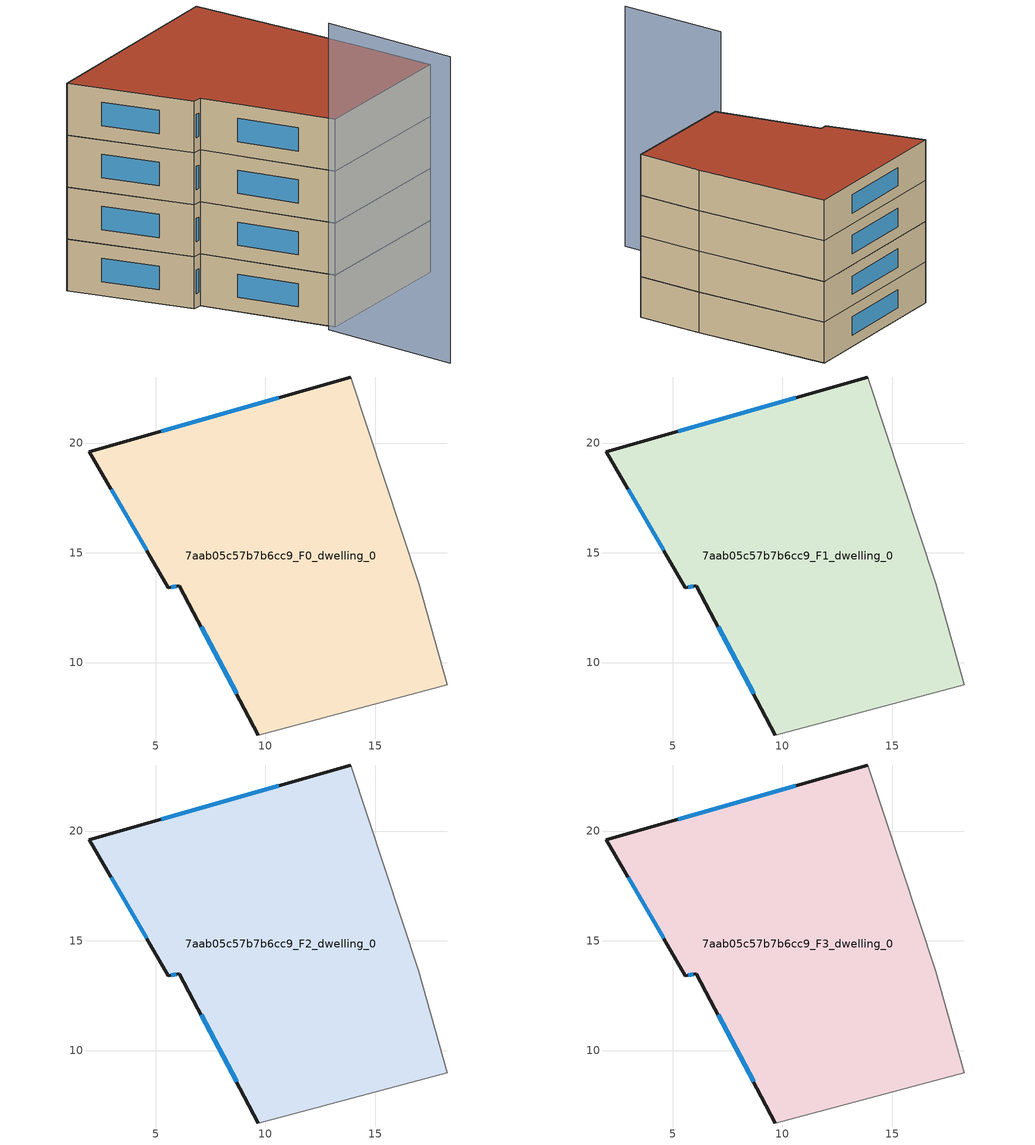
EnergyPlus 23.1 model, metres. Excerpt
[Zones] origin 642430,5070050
7aab05c57b7b6cc9_F0_dwelling_0
 floor ground (EU_floor_Construction): 18.29,9 16.98,13.6 13.89,23.01 1.98,19.61 5.58,13.41 6.08,13.5 9.68,6.7 z0
 wall outside (EU_wall_Construction): 9.68,6.7 6.08,13.5 5.58,13.41 1.98,19.61 13.89,23.01 z0:3
 wall adiabatic (EU_wall_Construction): 13.89,23.01 16.98,13.6 18.29,9 9.68,6.7 z0:3
 window (EU_Window_Construction): 8.69,8.57 7.07,11.63 / 5.94,13.48 5.71,13.43 / 4.59,15.11 2.97,17.9 / 5.25,20.55 10.61,22.07 z0.83:2.17
7aab05c57b7b6cc9_F1_dwelling_0
 floor to 7aab05c57b7b6cc9_F0_dwelling_0 (EU_floor_Construction): 18.28,9 16.98,13.6 13.89,23.01 1.98,19.61 5.58,13.41 6.08,13.5 9.68,6.7 z3
 wall outside (EU_wall_Construction): 9.68,6.7 6.08,13.5 5.58,13.41 1.98,19.61 13.89,23.01 z3:6
 wall adiabatic (EU_wall_Construction): 13.89,23.01 16.98,13.6 18.29,9 9.68,6.7 z3:6
 window (EU_Window_Construction): 8.69,8.57 7.07,11.63 / 5.94,13.48 5.71,13.43 / 4.59,15.11 2.97,17.9 / 5.25,20.55 10.61,22.07 z3.83:5.17
7aab05c57b7b6cc9_F2_dwelling_0
 floor to 7aab05c57b7b6cc9_F1_dwelling_0 (EU_floor_Construction): 18.28,9 16.98,13.6 13.89,23.01 1.98,19.61 5.58,13.41 6.08,13.5 9.68,6.7 z6
 wall outside (EU_wall_Construction): 9.68,6.7 6.08,13.5 5.58,13.41 1.98,19.61 13.89,23.01 z6:9
 wall adiabatic (EU_wall_Construction): 13.89,23.01 16.98,13.6 18.29,9 9.68,6.7 z6:9
 window (EU_Window_Construction): 8.69,8.57 7.07,11.63 / 5.94,13.48 5.71,13.43 / 4.59,15.11 2.97,17.9 / 5.25,20.55 10.61,22.07 z6.83:8.17
7aab05c57b7b6cc9_F3_dwelling_0
 floor to 7aab05c57b7b6cc9_F2_dwelling_0 (EU_floor_Construction): 18.28,9 16.98,13.6 13.89,23.01 1.98,19.61 5.58,13.41 6.08,13.5 9.68,6.7 z9
 wall outside (EU_wall_Construction): 9.68,6.7 6.08,13.5 5.58,13.41 1.98,19.61 13.89,23.01 z9:12
 wall adiabatic (EU_wall_Construction): 13.89,23.01 16.98,13.6 18.29,9 9.68,6.7 z9:12
 window (EU_Window_Construction): 8.69,8.57 7.07,11.63 / 5.94,13.48 5.71,13.43 / 4.59,15.11 2.97,17.9 / 5.25,20.55 10.61,22.07 z9.83:11.17
 roof outside (EU_roof_Construction): 13.89,23.01 16.98,13.6 18.29,9 9.68,6.7 6.08,13.5 5.58,13.41 1.98,19.61 z12
shading: 11.19,-0.91 9.16,6.65 z0:17.7
[Building]
EU S2 Campaign: North Axis=0; Terrain=City; Solar Distribution=FullExterior
[Site:Location]
Lyon-Bron: Latitude=45.75; Longitude=5; Time Zone=1; Elevation=198
[SizingPeriod:WeatherFileDays]
AnnualSizingPeriod: Begin Month=1; Begin Day of Month=1; End Month=12; End Day of Month=31; Day of Week for Start Day=Monday; Use Weather File Daylight Saving Period=No; Use Weather File Rain and Snow Indicators=No
[MATERIAL]
EU_InternalMass_Material: Roughness=MediumRough; Thickness=0.1; Conductivity=1; Density=1800; Specific Heat=900; Thermal Absorptance=0.9; Solar Absorptance=0.7; Visible Absorptance=0.7
[MATERIAL:NOMASS] Roughness=MediumRough; Thermal Absorptance=0.9; Solar Absorptance=0.7; Visible Absorptance=0.7
Name | Thermal Resistance
EU_wall_NoMass | 0.87146
EU_roof_NoMass | 0.842276
EU_floor_NoMass | 0.496999
[WINDOWMATERIAL:SIMPLEGLAZINGSYSTEM]
EU_Window_SimpleGlazing: UFactor=2.2525; Solar Heat Gain Coefficient=0.76; Visible Transmittance=0.76
[CONSTRUCTION]
EU_wall_Construction: EU_wall_NoMass
EU_roof_Construction: EU_roof_NoMass
EU_floor_Construction: EU_floor_NoMass
EU_InternalMass_Construction: EU_InternalMass_Material
EU_Window_Construction: EU_Window_SimpleGlazing
[ZONE] Type=1; Multiplier=1; Ceiling Height=autocalculate; Floor Area=autocalculate; Part of Total Floor Area=Yes
Name | Volume
7aab05c57b7b6cc9_F0_dwelling_0 | 465.392
7aab05c57b7b6cc9_F1_dwelling_0; 7aab05c57b7b6cc9_F2_dwelling_0; 7aab05c57b7b6cc9_F3_dwelling_0 | 465.393
[INTERNALMASS] Construction=EU_InternalMass_Construction; Surface Area=155.131
Name | Zone or ZoneList
7aab05c57b7b6cc9_F0_dwelling_0_EU_InternalMass | 7aab05c57b7b6cc9_F0_dwelling_0
7aab05c57b7b6cc9_F1_dwelling_0_EU_InternalMass | 7aab05c57b7b6cc9_F1_dwelling_0
7aab05c57b7b6cc9_F2_dwelling_0_EU_InternalMass | 7aab05c57b7b6cc9_F2_dwelling_0
7aab05c57b7b6cc9_F3_dwelling_0_EU_InternalMass | 7aab05c57b7b6cc9_F3_dwelling_0
[OTHEREQUIPMENT] Fuel Type=Electricity; Design Level Calculation Method=Watts/Area; Power per Zone Floor Area=1; Fraction Latent=0; Fraction Radiant=0; Fraction Lost=0; Carbon Dioxide Generation Rate=0; EndUse Subcategory=EU_Step8_InternalGains
Name | Zone or ZoneList or Space or SpaceList | Schedule
EU_Step8_InternalGain_7aab05c57b7b6cc9_F0_dwelling_0_f000 | 7aab05c57b7b6cc9_F0_dwelling_0 | EU_Step8_GainSchedule_7aab05c57b7b6cc9_F0_dwelling_0_f000
EU_Step8_InternalGain_7aab05c57b7b6cc9_F1_dwelling_0_f000 | 7aab05c57b7b6cc9_F1_dwelling_0 | EU_Step8_GainSchedule_7aab05c57b7b6cc9_F1_dwelling_0_f000
EU_Step8_InternalGain_7aab05c57b7b6cc9_F2_dwelling_0_f000 | 7aab05c57b7b6cc9_F2_dwelling_0 | EU_Step8_GainSchedule_7aab05c57b7b6cc9_F2_dwelling_0_f000
EU_Step8_InternalGain_7aab05c57b7b6cc9_F3_dwelling_0_f000 | 7aab05c57b7b6cc9_F3_dwelling_0 | EU_Step8_GainSchedule_7aab05c57b7b6cc9_F3_dwelling_0_f000
[ZONEVENTILATION:DESIGNFLOWRATE] Schedule=EU_AlwaysOn; Design Flow Rate Calculation Method=AirChanges/Hour; Air Changes per Hour=0.425; Ventilation Type=Natural; Fan Pressure Rise=0; Fan Total Efficiency=1; Constant Term Coefficient=1; Temperature Term Coefficient=0; Velocity Term Coefficient=0; Velocity Squared Term Coefficient=0; Minimum Indoor Temperature=-100; Maximum Indoor Temperature=100; Delta Temperature=-100; Minimum Outdoor Temperature=-100; Maximum Outdoor Temperature=100; Maximum Wind Speed=40
Name | Zone or ZoneList or Space or SpaceList
EU_ConstantAir_7aab05c57b7b6cc9_F0_dwelling_0 | 7aab05c57b7b6cc9_F0_dwelling_0
EU_ConstantAir_7aab05c57b7b6cc9_F1_dwelling_0 | 7aab05c57b7b6cc9_F1_dwelling_0
EU_ConstantAir_7aab05c57b7b6cc9_F2_dwelling_0 | 7aab05c57b7b6cc9_F2_dwelling_0
EU_ConstantAir_7aab05c57b7b6cc9_F3_dwelling_0 | 7aab05c57b7b6cc9_F3_dwelling_0
[HVACTEMPLATE:THERMOSTAT] Constant Heating Setpoint=20; Constant Cooling Setpoint=50
EU_HeatOnly_7aab05c57b7b6cc9_F0_dwelling_0; EU_HeatOnly_7aab05c57b7b6cc9_F1_dwelling_0; EU_HeatOnly_7aab05c57b7b6cc9_F2_dwelling_0; EU_HeatOnly_7aab05c57b7b6cc9_F3_dwelling_0
[HVACTEMPLATE:ZONE:IDEALLOADSAIRSYSTEM] System Availability Schedule=EU_AlwaysOn; Maximum Heating Supply Air Temperature=50; Minimum Cooling Supply Air Temperature=13; Maximum Heating Supply Air Humidity Ratio=0.0156; Minimum Cooling Supply Air Humidity Ratio=0.0077; Heating Limit=NoLimit; Cooling Limit=NoLimit; Heating Availability Schedule=EU_AlwaysOn; Cooling Availability Schedule=EU_CoolingOff; Dehumidification Control Type=ConstantSensibleHeatRatio; Cooling Sensible Heat Ratio=0.7; Dehumidification Setpoint=60; Humidification Control Type=None; Humidification Setpoint=30; Outdoor Air Method=None; Outdoor Air Flow Rate per Person=0.00944; Outdoor Air Flow Rate per Zone Floor Area=0; Outdoor Air Flow Rate per Zone=0; Demand Controlled Ventilation Type=None; Outdoor Air Economizer Type=NoEconomizer; Heat Recovery Type=None; Sensible Heat Recovery Effectiveness=0.7; Latent Heat Recovery Effectiveness=0.65
Name | Template Thermostat
7aab05c57b7b6cc9_F0_dwelling_0 | EU_HeatOnly_7aab05c57b7b6cc9_F0_dwelling_0
7aab05c57b7b6cc9_F1_dwelling_0 | EU_HeatOnly_7aab05c57b7b6cc9_F1_dwelling_0
7aab05c57b7b6cc9_F2_dwelling_0 | EU_HeatOnly_7aab05c57b7b6cc9_F2_dwelling_0
7aab05c57b7b6cc9_F3_dwelling_0 | EU_HeatOnly_7aab05c57b7b6cc9_F3_dwelling_0
[SIZING:ZONE] Zone Cooling Design Supply Air Temperature Input Method=SupplyAirTemperature; Zone Cooling Design Supply Air Temperature=13; Zone Heating Design Supply Air Temperature Input Method=SupplyAirTemperature; Zone Heating Design Supply Air Temperature=50; Zone Cooling Design Supply Air Humidity Ratio=0.008; Zone Heating Design Supply Air Humidity Ratio=0.008; Cooling Design Air Flow Method=DesignDay; Cooling Design Air Flow Rate=0; Cooling Minimum Air Flow per Zone Floor Area=0.000762; Cooling Minimum Air Flow=0; Cooling Minimum Air Flow Fraction=0.2; Heating Design Air Flow Method=DesignDay; Heating Design Air Flow Rate=0; Heating Maximum Air Flow per Zone Floor Area=0.002032; Heating Maximum Air Flow=0.141576; Heating Maximum Air Flow Fraction=0.3; Account for Dedicated Outdoor Air System=No; Dedicated Outdoor Air System Control Strategy=NeutralSupplyAir; Dedicated Outdoor Air Low Setpoint Temperature for Design=autosize; Dedicated Outdoor Air High Setpoint Temperature for Design=autosize; Zone Load Sizing Method=Sensible Load Only No Latent Load; Zone Latent Cooling Design Supply Air Humidity Ratio Input Method=HumidityRatioDifference; Zone Cooling Design Supply Air Humidity Ratio Difference=0.005; Zone Latent Heating Design Supply Air Humidity Ratio Input Method=HumidityRatioDifference; Zone Humidification Design Supply Air Humidity Ratio Difference=0.005
7aab05c57b7b6cc9_F0_dwelling_0; 7aab05c57b7b6cc9_F1_dwelling_0; 7aab05c57b7b6cc9_F2_dwelling_0; 7aab05c57b7b6cc9_F3_dwelling_0
[SCHEDULE:CONSTANT]
Name | Hourly Value
EU_AlwaysOn | 1
EU_CoolingOff | 0
[SCHEDULE:FILE] Column Number=1; Rows to Skip at Top=0; Number of Hours of Data=8760; Column Separator=Comma; Interpolate to Timestep=No; Minutes per Item=60; Adjust Schedule for Daylight Savings=Yes
Name | File
EU_Step8_GainSchedule_7aab05c57b7b6cc9_F0_dwelling_0_f000 | ../../schedules/7aab05c57b7b6cc9/7aab05c57b7b6cc9_F0_dwelling_0_f000_gain.csv
EU_Step8_GainSchedule_7aab05c57b7b6cc9_F1_dwelling_0_f000 | ../../schedules/7aab05c57b7b6cc9/7aab05c57b7b6cc9_F1_dwelling_0_f000_gain.csv
EU_Step8_GainSchedule_7aab05c57b7b6cc9_F2_dwelling_0_f000 | ../../schedules/7aab05c57b7b6cc9/7aab05c57b7b6cc9_F2_dwelling_0_f000_gain.csv
EU_Step8_GainSchedule_7aab05c57b7b6cc9_F3_dwelling_0_f000 | ../../schedules/7aab05c57b7b6cc9/7aab05c57b7b6cc9_F3_dwelling_0_f000_gain.csv
